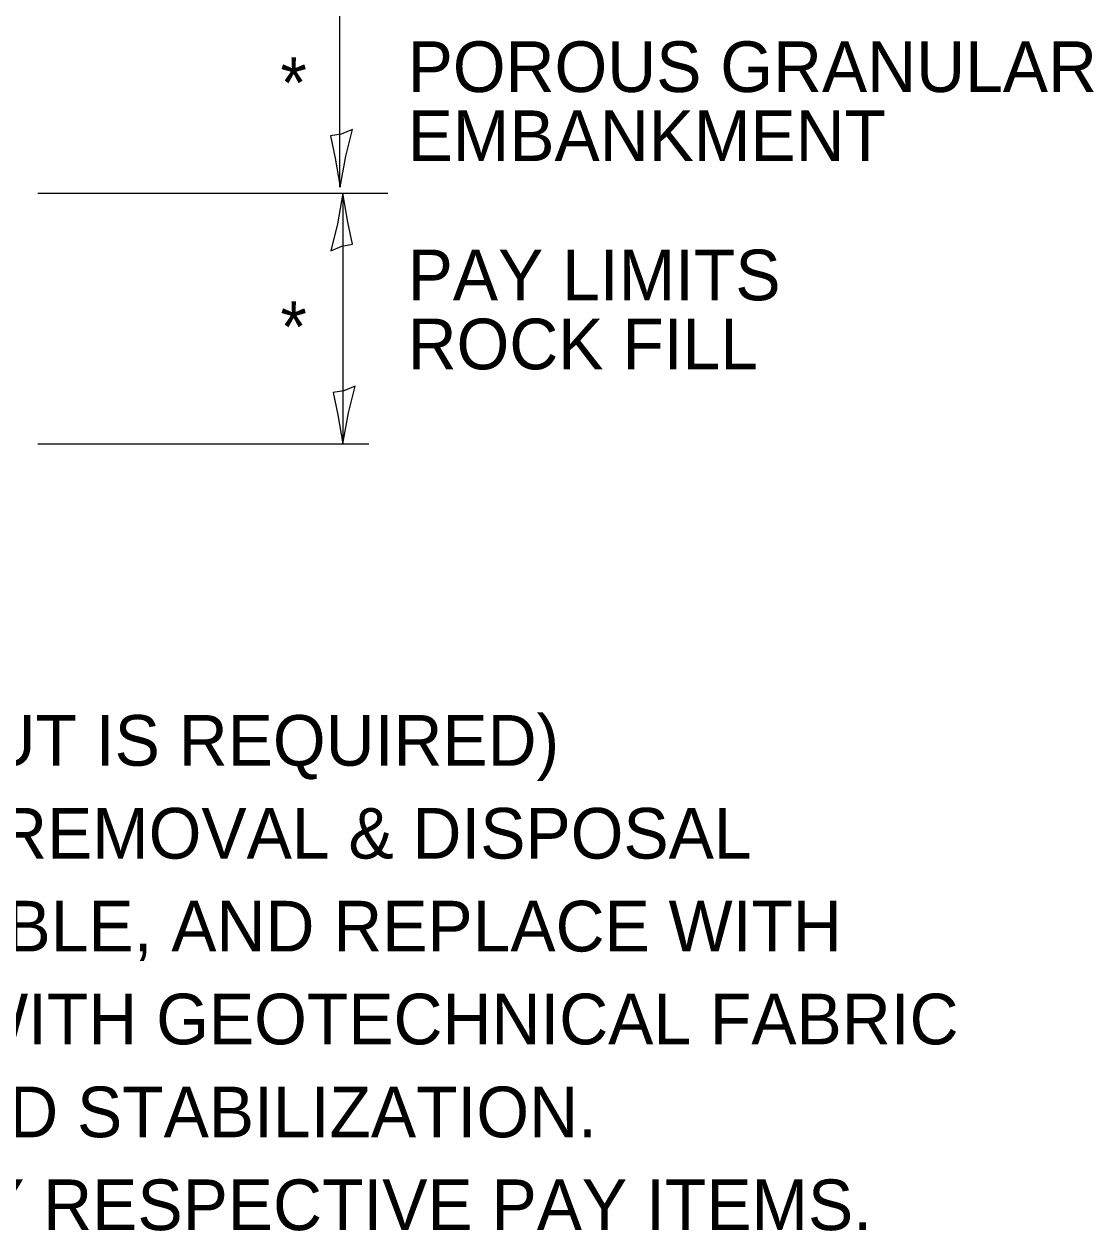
# Model space of a CAD drawing. Extents: x 0 to 2.83, y -0.06 to 1.83.
# Drawn here: x 0.9354 to 1.2323, y 0.6276 to 0.9628 of the extents above; entities that cross this region are included whole.
import ezdxf

# ---------------------------------------------------------------- set-up
doc = ezdxf.new("R2010")
doc.units = 0
for name, color, linetype in [('RD_Pr_Roadway_Dimensions', 7, 'Continuous'), ('RD_Pr_Roadway_Notes', 7, 'Continuous'), ('STG_Traffic_Control', 7, 'Continuous')]:
    doc.layers.add(name, color=color, linetype=linetype)

# ---------------------------------------------------------------- blocks, each defined once
blk = doc.blocks.new('SHT_ARROW')
at = {"layer": 'STG_Traffic_Control'}
blk.add_lwpolyline([(-0.009998, 0.002092), (-0.009184, 0.00017), (-0.00887, -0.001672), (-0.005, -0.000866), (0, 0), (-0.005334, 0.00097)], close=True, dxfattribs=at)

msp = doc.modelspace()

# ---------------------------------------------------------------- linework, layer by layer
at = {"layer": 'RD_Pr_Roadway_Dimensions'}
for p, q in [((1.02292, 0.98439), (1.02292, 0.91757)), ((0.93915, 0.91586), (1.03636, 0.91586)), ((1.02389, 0.91586), (1.02389, 0.84626)), ((0.93915, 0.84626), (1.03111, 0.84626))]:
    msp.add_line(p, q, dxfattribs=at)

# ---------------------------------------------------------------- block references
at = {"layer": 'RD_Pr_Roadway_Dimensions', "xscale": 1.6021256085728262, "yscale": 1.6021256085728262}
for p, rotation in [((1.02315, 0.91757), -90), ((1.02389, 0.91586), 90), ((1.02389, 0.84626), -90)]:
    msp.add_blockref('SHT_ARROW', p, dxfattribs=dict(at, rotation=rotation))

# ---------------------------------------------------------------- texts
at = {"layer": 'RD_Pr_Roadway_Dimensions'}
for s, height, p in [('POROUS GRANULAR ', 0.014074, (1.04184, 0.94395)), ('*', 0.01407, (1.00654, 0.9395)), ('EMBANKMENT', 0.014074, (1.04184, 0.92478)), ('PAY LIMITS', 0.014074, (1.04184, 0.8861)), ('*', 0.01407, (1.00654, 0.87172)), ('ROCK FILL', 0.014074, (1.04184, 0.86693))]:
    msp.add_text(s, height=height, dxfattribs=at).set_placement(p)
at = {"layer": 'RD_Pr_Roadway_Notes'}
for s, p in [('(IF UNDERCUT IS REQUIRED)', (0.81624, 0.75681)), ('PROPOSED REMOVAL & DISPOSAL', (0.81624, 0.73101)), ('OF UNSUITABLE, AND REPLACE WITH', (0.81624, 0.70521)), ('ROCK FILL WITH GEOTECHNICAL FABRIC ', (0.81624, 0.67941)), ('FOR GROUND STABILIZATION.', (0.81624, 0.6536)), ('PAID FOR BY RESPECTIVE PAY ITEMS.', (0.81624, 0.6278))]:
    msp.add_text(s, height=0.014074, dxfattribs=at).set_placement(p)

doc.saveas('drawing.dxf')
